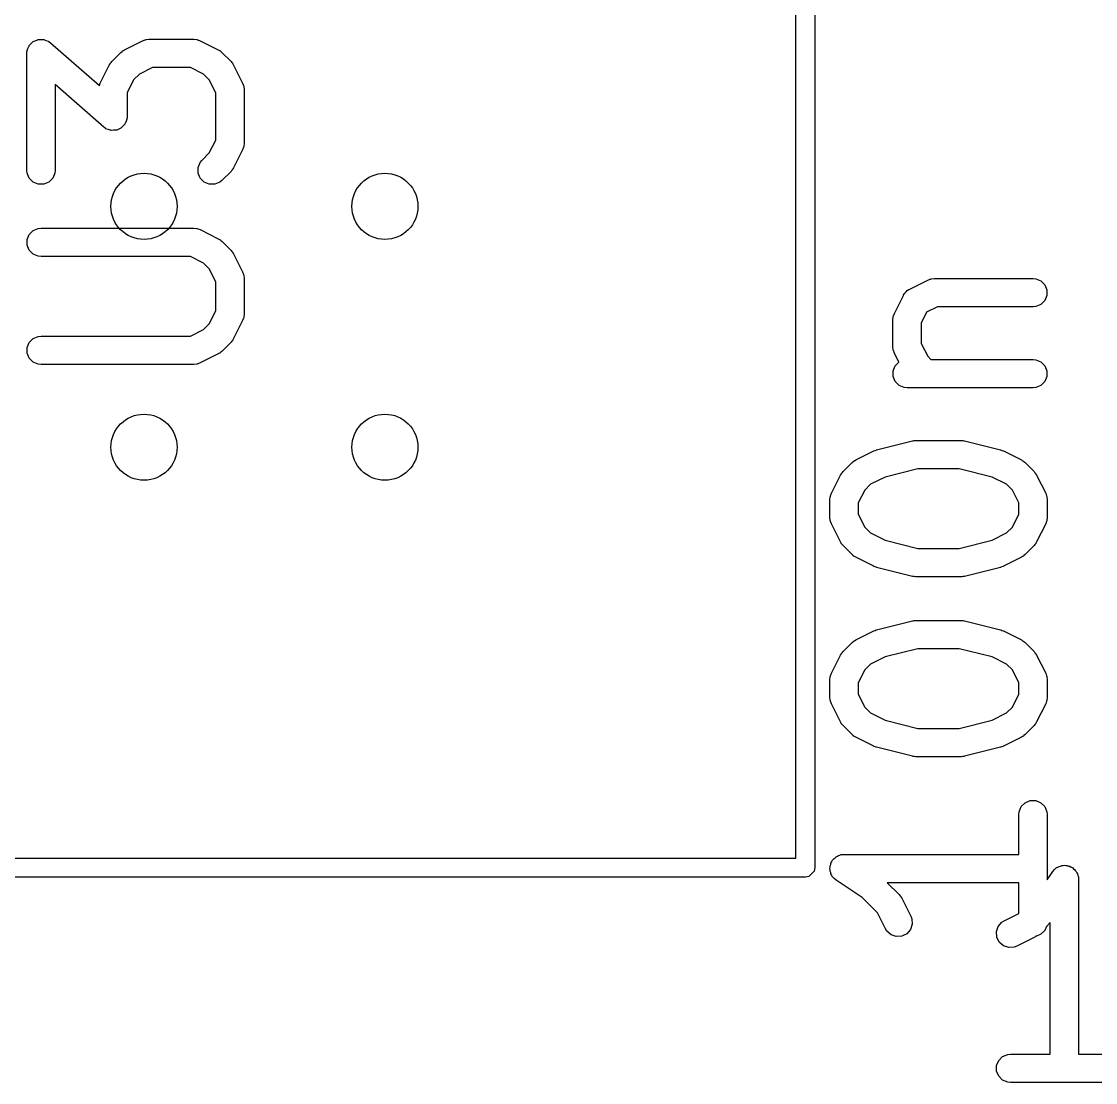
# Model space of a CAD drawing. Extents: x 0.58 to 7.69, y -5.21 to -0.56.
# Drawn here: x 4.2028 to 4.4266, y -1.9779 to -1.7567 of the extents above; entities that cross this region are included whole.
import ezdxf

# ---------------------------------------------------------------- set-up
doc = ezdxf.new("R2010")
doc.units = 0
doc.header["$MEASUREMENT"] = 0
doc.layers.add('BLACK', color=7, linetype='CONTINUOUS')

msp = doc.modelspace()

# ---------------------------------------------------------------- linework, layer by layer
at = {"layer": 'BLACK', "linetype": 'CONTINUOUS'}
for p, q in [((4.36811, -1.65748), (4.36811, -1.93307)), ((4.36417, -1.9311), (4.36417, -1.65945)), ((4.20477, -1.76143), (4.20508, -1.76106)), ((4.20508, -1.76106), (4.20517, -1.76102)), ((4.20517, -1.76102), (4.20524, -1.76095)), ((4.20524, -1.76095), (4.20569, -1.76077)), ((4.20569, -1.76077), (4.20612, -1.76055)), ((4.20612, -1.76055), (4.20621, -1.76055)), ((4.20621, -1.76055), (4.20631, -1.76051)), ((4.20631, -1.76051), (4.20679, -1.76051)), ((4.20679, -1.76051), (4.20726, -1.76048)), ((4.20726, -1.76048), (4.20736, -1.76051)), ((4.20736, -1.76051), (4.20746, -1.76051)), ((4.20746, -1.76051), (4.2079, -1.76069)), ((4.2079, -1.76069), (4.20836, -1.76085)), ((4.20836, -1.76085), (4.20847, -1.76093)), ((4.20847, -1.76093), (4.20852, -1.76095)), ((4.20852, -1.76095), (4.20858, -1.761)), ((4.20858, -1.761), (4.20883, -1.76118)), ((4.20883, -1.76118), (4.21904, -1.77012)), ((4.22431, -1.76264), (4.22806, -1.76076)), ((4.22806, -1.76076), (4.2286, -1.76056)), ((4.2286, -1.76056), (4.22871, -1.76055)), ((4.22871, -1.76055), (4.2288, -1.76051)), ((4.2288, -1.76051), (4.22938, -1.76045)), ((4.22938, -1.76045), (4.23875, -1.76045)), ((4.23875, -1.76045), (4.23933, -1.76051)), ((4.23933, -1.76051), (4.23943, -1.76055)), ((4.23943, -1.76055), (4.23953, -1.76056)), ((4.23953, -1.76056), (4.24007, -1.76076)), ((4.24007, -1.76076), (4.24382, -1.76264)), ((4.20393, -1.7634), (4.20396, -1.7631)), ((4.20393, -1.78778), (4.20393, -1.7634)), ((4.20395, -1.76302), (4.20397, -1.76297)), ((4.20396, -1.7631), (4.20395, -1.76302)), ((4.20397, -1.76297), (4.20399, -1.76283)), ((4.20399, -1.76283), (4.20417, -1.76239)), ((4.20417, -1.76239), (4.20432, -1.76193)), ((4.20432, -1.76193), (4.20439, -1.76186)), ((4.20439, -1.76186), (4.20443, -1.76176)), ((4.20443, -1.76176), (4.20477, -1.76143)), ((4.22167, -1.76507), (4.22354, -1.76319)), ((4.22354, -1.76319), (4.22377, -1.76301)), ((4.22377, -1.76301), (4.22382, -1.76295)), ((4.22382, -1.76295), (4.22391, -1.76289)), ((4.22391, -1.76289), (4.22399, -1.76282)), ((4.22399, -1.76282), (4.22406, -1.76279)), ((4.22406, -1.76279), (4.22431, -1.76264)), ((4.24382, -1.76264), (4.24407, -1.76279)), ((4.24407, -1.76279), (4.24414, -1.76282)), ((4.24414, -1.76282), (4.24422, -1.76289)), ((4.24422, -1.76289), (4.24431, -1.76295)), ((4.24431, -1.76295), (4.24436, -1.76301)), ((4.24436, -1.76301), (4.24459, -1.76319)), ((4.24459, -1.76319), (4.24647, -1.76507)), ((4.22111, -1.76583), (4.22127, -1.76559)), ((4.22127, -1.76559), (4.2213, -1.76551)), ((4.2213, -1.76551), (4.22137, -1.76543)), ((4.22137, -1.76543), (4.22142, -1.76534)), ((4.22142, -1.76534), (4.22148, -1.76529)), ((4.22148, -1.76529), (4.22167, -1.76507)), ((4.24647, -1.76507), (4.24665, -1.76529)), ((4.24665, -1.76529), (4.24671, -1.76534)), ((4.24671, -1.76534), (4.24677, -1.76543)), ((4.24677, -1.76543), (4.24683, -1.76551)), ((4.24683, -1.76551), (4.24686, -1.76559)), ((4.24686, -1.76559), (4.24702, -1.76583)), ((4.21924, -1.76958), (4.22111, -1.76583)), ((4.22738, -1.76771), (4.22618, -1.7689)), ((4.23008, -1.76636), (4.22738, -1.76771)), ((4.23806, -1.76636), (4.23008, -1.76636)), ((4.24075, -1.76771), (4.23806, -1.76636)), ((4.24195, -1.7689), (4.24075, -1.76771)), ((4.24702, -1.76583), (4.24889, -1.76958)), ((4.21994, -1.77875), (4.20984, -1.76991)), ((4.20984, -1.76991), (4.20984, -1.78778)), ((4.21904, -1.77012), (4.21924, -1.76958)), ((4.22618, -1.7689), (4.22483, -1.7716)), ((4.2433, -1.7716), (4.24195, -1.7689)), ((4.24889, -1.76958), (4.2491, -1.77012)), ((4.2491, -1.77012), (4.24911, -1.77023)), ((4.22483, -1.7716), (4.22483, -1.77653)), ((4.2433, -1.78146), (4.2433, -1.7716)), ((4.24911, -1.77023), (4.24915, -1.77033)), ((4.24915, -1.77033), (4.24921, -1.7709)), ((4.24921, -1.7709), (4.24921, -1.78215)), ((4.22483, -1.77653), (4.2248, -1.77683)), ((4.2248, -1.77683), (4.22481, -1.77691)), ((4.22019, -1.77893), (4.21994, -1.77875)), ((4.22024, -1.77898), (4.22019, -1.77893)), ((4.22029, -1.779), (4.22024, -1.77898)), ((4.22041, -1.77909), (4.22029, -1.779)), ((4.22086, -1.77924), (4.22041, -1.77909)), ((4.22352, -1.77898), (4.22308, -1.77917)), ((4.22359, -1.77891), (4.22352, -1.77898)), ((4.22368, -1.77887), (4.22359, -1.77891)), ((4.224, -1.77851), (4.22368, -1.77887)), ((4.22434, -1.77817), (4.224, -1.77851)), ((4.22437, -1.77808), (4.22434, -1.77817)), ((4.22444, -1.778), (4.22437, -1.77808)), ((4.22459, -1.77755), (4.22444, -1.778)), ((4.22478, -1.7771), (4.22459, -1.77755)), ((4.22479, -1.77696), (4.22478, -1.7771)), ((4.22481, -1.77691), (4.22479, -1.77696)), ((4.2213, -1.77942), (4.22086, -1.77924)), ((4.2214, -1.77942), (4.2213, -1.77942)), ((4.2215, -1.77946), (4.2214, -1.77942)), ((4.22198, -1.77942), (4.2215, -1.77946)), ((4.22246, -1.77942), (4.22198, -1.77942)), ((4.22255, -1.77939), (4.22246, -1.77942)), ((4.22265, -1.77938), (4.22255, -1.77939)), ((4.22308, -1.77917), (4.22265, -1.77938)), ((4.24195, -1.78415), (4.2433, -1.78146)), ((4.24889, -1.78347), (4.24702, -1.78722)), ((4.2491, -1.78293), (4.24889, -1.78347)), ((4.24911, -1.78283), (4.2491, -1.78293)), ((4.24915, -1.78273), (4.24911, -1.78283)), ((4.24921, -1.78215), (4.24915, -1.78273)), ((4.24005, -1.78614), (4.24042, -1.78569)), ((4.24042, -1.78569), (4.24195, -1.78415)), ((4.20399, -1.78835), (4.20393, -1.78778)), ((4.20984, -1.78778), (4.20978, -1.78835)), ((4.23961, -1.7872), (4.24005, -1.78614)), ((4.23961, -1.78835), (4.23961, -1.7872)), ((4.24647, -1.78799), (4.24459, -1.78986)), ((4.24665, -1.78776), (4.24647, -1.78799)), ((4.24671, -1.78771), (4.24665, -1.78776)), ((4.24677, -1.78762), (4.24671, -1.78771)), ((4.24683, -1.78754), (4.24677, -1.78762)), ((4.24686, -1.78747), (4.24683, -1.78754)), ((4.24702, -1.78722), (4.24686, -1.78747)), ((4.20443, -1.78942), (4.20399, -1.78835)), ((4.20524, -1.79023), (4.20443, -1.78942)), ((4.20631, -1.79067), (4.20524, -1.79023)), ((4.20852, -1.79023), (4.20746, -1.79067)), ((4.20934, -1.78942), (4.20852, -1.79023)), ((4.20978, -1.78835), (4.20934, -1.78942)), ((4.24005, -1.78942), (4.23961, -1.78835)), ((4.24086, -1.79023), (4.24005, -1.78942)), ((4.24193, -1.79067), (4.24086, -1.79023)), ((4.24414, -1.79023), (4.24308, -1.79067)), ((4.24459, -1.78986), (4.24414, -1.79023)), ((4.20746, -1.79067), (4.20631, -1.79067)), ((4.24308, -1.79067), (4.24193, -1.79067)), ((4.20399, -1.8022), (4.20443, -1.80113)), ((4.20443, -1.80113), (4.20524, -1.80032)), ((4.20524, -1.80032), (4.20631, -1.79988)), ((4.20631, -1.79988), (4.20688, -1.79982)), ((4.20688, -1.79982), (4.23875, -1.79982)), ((4.23875, -1.79982), (4.23933, -1.79988)), ((4.23933, -1.79988), (4.23943, -1.79992)), ((4.23943, -1.79992), (4.23953, -1.79993)), ((4.23953, -1.79993), (4.24007, -1.80013)), ((4.24007, -1.80013), (4.24382, -1.80201)), ((4.20399, -1.80335), (4.20399, -1.8022)), ((4.20443, -1.80442), (4.20399, -1.80335)), ((4.24382, -1.80201), (4.24407, -1.80216)), ((4.24407, -1.80216), (4.24414, -1.80219)), ((4.24414, -1.80219), (4.24422, -1.80226)), ((4.24422, -1.80226), (4.24431, -1.80232)), ((4.24431, -1.80232), (4.24436, -1.80238)), ((4.24436, -1.80238), (4.24459, -1.80256)), ((4.24459, -1.80256), (4.24647, -1.80444)), ((4.20524, -1.80523), (4.20443, -1.80442)), ((4.20631, -1.80567), (4.20524, -1.80523)), ((4.20688, -1.80573), (4.20631, -1.80567)), ((4.23806, -1.80573), (4.20688, -1.80573)), ((4.24075, -1.80708), (4.23806, -1.80573)), ((4.24647, -1.80444), (4.24665, -1.80466)), ((4.24665, -1.80466), (4.24671, -1.80471)), ((4.24671, -1.80471), (4.24677, -1.8048)), ((4.24677, -1.8048), (4.24683, -1.80488)), ((4.24683, -1.80488), (4.24686, -1.80496)), ((4.24686, -1.80496), (4.24702, -1.8052)), ((4.24702, -1.8052), (4.24889, -1.80895)), ((4.24195, -1.80827), (4.24075, -1.80708)), ((4.2433, -1.81097), (4.24195, -1.80827)), ((4.24889, -1.80895), (4.2491, -1.80949)), ((4.2491, -1.80949), (4.24911, -1.8096)), ((4.24911, -1.8096), (4.24915, -1.8097)), ((4.24915, -1.8097), (4.24921, -1.81027)), ((4.24921, -1.81027), (4.24921, -1.81777)), ((4.39163, -1.81063), (4.39217, -1.81043)), ((4.39217, -1.81043), (4.39228, -1.81042)), ((4.39228, -1.81042), (4.39238, -1.81038)), ((4.39238, -1.81038), (4.39295, -1.81032)), ((4.39295, -1.81032), (4.41358, -1.81032)), ((4.41358, -1.81032), (4.41415, -1.81038)), ((4.41415, -1.81038), (4.41522, -1.81082)), ((4.2433, -1.81708), (4.2433, -1.81097)), ((4.38739, -1.81282), (4.38768, -1.81263)), ((4.38768, -1.81263), (4.38774, -1.81258)), ((4.38774, -1.81258), (4.38779, -1.81257)), ((4.38779, -1.81257), (4.38788, -1.81251)), ((4.38788, -1.81251), (4.39163, -1.81063)), ((4.41522, -1.81082), (4.41603, -1.81163)), ((4.41603, -1.81163), (4.41647, -1.8127)), ((4.41647, -1.8127), (4.41647, -1.81385)), ((4.38469, -1.81758), (4.38656, -1.81383)), ((4.38656, -1.81383), (4.38662, -1.81373)), ((4.38662, -1.81373), (4.38664, -1.81369)), ((4.38664, -1.81369), (4.38669, -1.81363)), ((4.38669, -1.81363), (4.38687, -1.81334)), ((4.38687, -1.81334), (4.38715, -1.8131)), ((4.38715, -1.8131), (4.38739, -1.81282)), ((4.41603, -1.81491), (4.41522, -1.81573)), ((4.41647, -1.81385), (4.41603, -1.81491)), ((4.24195, -1.81977), (4.2433, -1.81708)), ((4.39365, -1.81623), (4.3914, -1.81735)), ((4.41358, -1.81623), (4.39365, -1.81623)), ((4.41415, -1.81617), (4.41358, -1.81623)), ((4.41522, -1.81573), (4.41415, -1.81617)), ((4.24889, -1.81909), (4.24702, -1.82284)), ((4.2491, -1.81855), (4.24889, -1.81909)), ((4.24911, -1.81845), (4.2491, -1.81855)), ((4.24915, -1.81835), (4.24911, -1.81845)), ((4.24921, -1.81777), (4.24915, -1.81835)), ((4.38438, -1.8189), (4.38443, -1.81832)), ((4.38438, -1.82452), (4.38438, -1.8189)), ((4.38443, -1.81832), (4.38447, -1.81822)), ((4.38447, -1.81822), (4.38448, -1.81812)), ((4.38448, -1.81812), (4.38469, -1.81758)), ((4.3914, -1.81735), (4.39028, -1.81959)), ((4.23806, -1.82232), (4.24075, -1.82097)), ((4.24075, -1.82097), (4.24195, -1.81977)), ((4.39028, -1.81959), (4.39028, -1.82382)), ((4.20399, -1.8247), (4.20443, -1.82363)), ((4.20443, -1.82363), (4.20524, -1.82282)), ((4.20524, -1.82282), (4.20631, -1.82238)), ((4.20631, -1.82238), (4.20688, -1.82232)), ((4.20688, -1.82232), (4.23806, -1.82232)), ((4.24647, -1.82361), (4.24459, -1.82549)), ((4.24665, -1.82338), (4.24647, -1.82361)), ((4.24671, -1.82333), (4.24665, -1.82338)), ((4.24677, -1.82324), (4.24671, -1.82333)), ((4.24683, -1.82316), (4.24677, -1.82324)), ((4.24686, -1.82309), (4.24683, -1.82316)), ((4.24702, -1.82284), (4.24686, -1.82309)), ((4.39028, -1.82382), (4.39163, -1.82652)), ((4.20399, -1.82585), (4.20399, -1.8247)), ((4.20443, -1.82691), (4.20399, -1.82585)), ((4.24382, -1.82604), (4.24007, -1.82791)), ((4.24407, -1.82588), (4.24382, -1.82604)), ((4.24414, -1.82585), (4.24407, -1.82588)), ((4.24422, -1.82579), (4.24414, -1.82585)), ((4.24431, -1.82573), (4.24422, -1.82579)), ((4.24436, -1.82567), (4.24431, -1.82573)), ((4.24459, -1.82549), (4.24436, -1.82567)), ((4.38443, -1.8251), (4.38438, -1.82452)), ((4.38447, -1.8252), (4.38443, -1.8251)), ((4.38448, -1.8253), (4.38447, -1.8252)), ((4.38469, -1.82584), (4.38448, -1.8253)), ((4.38564, -1.82774), (4.38469, -1.82584)), ((4.20524, -1.82773), (4.20443, -1.82691)), ((4.20631, -1.82817), (4.20524, -1.82773)), ((4.20688, -1.82822), (4.20631, -1.82817)), ((4.23875, -1.82822), (4.20688, -1.82822)), ((4.23933, -1.82817), (4.23875, -1.82822)), ((4.23943, -1.82813), (4.23933, -1.82817)), ((4.23953, -1.82812), (4.23943, -1.82813)), ((4.24007, -1.82791), (4.23953, -1.82812)), ((4.38487, -1.82851), (4.38564, -1.82774)), ((4.39163, -1.82652), (4.3923, -1.82719)), ((4.3923, -1.82719), (4.41358, -1.82719)), ((4.41358, -1.82719), (4.41415, -1.82725)), ((4.41415, -1.82725), (4.41522, -1.82769)), ((4.41522, -1.82769), (4.41603, -1.82851)), ((4.38443, -1.82957), (4.38487, -1.82851)), ((4.38443, -1.83072), (4.38443, -1.82957)), ((4.41603, -1.82851), (4.41647, -1.82957)), ((4.41647, -1.82957), (4.41647, -1.83072)), ((4.38487, -1.83179), (4.38443, -1.83072)), ((4.38569, -1.8326), (4.38487, -1.83179)), ((4.38675, -1.83304), (4.38569, -1.8326)), ((4.41522, -1.8326), (4.41415, -1.83304)), ((4.41603, -1.83179), (4.41522, -1.8326)), ((4.41647, -1.83072), (4.41603, -1.83179)), ((4.38733, -1.8331), (4.38675, -1.83304)), ((4.41358, -1.8331), (4.38733, -1.8331)), ((4.41415, -1.83304), (4.41358, -1.8331)), ((4.37663, -1.84813), (4.38038, -1.84625)), ((4.38038, -1.84625), (4.38043, -1.84624)), ((4.38043, -1.84624), (4.38044, -1.84622)), ((4.38044, -1.84622), (4.38068, -1.84614)), ((4.38068, -1.84614), (4.38092, -1.84605)), ((4.38092, -1.84605), (4.38095, -1.84604)), ((4.38095, -1.84604), (4.38099, -1.84603)), ((4.38099, -1.84603), (4.38849, -1.84415)), ((4.38849, -1.84415), (4.38859, -1.84414)), ((4.38859, -1.84414), (4.38863, -1.84412)), ((4.38863, -1.84412), (4.38884, -1.8441)), ((4.38884, -1.8441), (4.38906, -1.84407)), ((4.38906, -1.84407), (4.3891, -1.84408)), ((4.3891, -1.84408), (4.3892, -1.84407)), ((4.3892, -1.84407), (4.39858, -1.84407)), ((4.39858, -1.84407), (4.39868, -1.84408)), ((4.39868, -1.84408), (4.39872, -1.84407)), ((4.39872, -1.84407), (4.39894, -1.8441)), ((4.39894, -1.8441), (4.39915, -1.84412)), ((4.39915, -1.84412), (4.39919, -1.84414)), ((4.39919, -1.84414), (4.39929, -1.84415)), ((4.39929, -1.84415), (4.40679, -1.84603)), ((4.40679, -1.84603), (4.40684, -1.84604)), ((4.40684, -1.84604), (4.40686, -1.84605)), ((4.40686, -1.84605), (4.4071, -1.84614)), ((4.4071, -1.84614), (4.40734, -1.84622)), ((4.40734, -1.84622), (4.40735, -1.84624)), ((4.40735, -1.84624), (4.4074, -1.84625)), ((4.4074, -1.84625), (4.41115, -1.84813)), ((4.37587, -1.84868), (4.37609, -1.84849)), ((4.37609, -1.84849), (4.37614, -1.84844)), ((4.37614, -1.84844), (4.37623, -1.84838)), ((4.37623, -1.84838), (4.37631, -1.84831)), ((4.37631, -1.84831), (4.37639, -1.84828)), ((4.37639, -1.84828), (4.37663, -1.84813)), ((4.41115, -1.84813), (4.41139, -1.84828)), ((4.41139, -1.84828), (4.41147, -1.84831)), ((4.41147, -1.84831), (4.41155, -1.84838)), ((4.41155, -1.84838), (4.41164, -1.84844)), ((4.41164, -1.84844), (4.41169, -1.84849)), ((4.41169, -1.84849), (4.41191, -1.84868)), ((4.37381, -1.85078), (4.37399, -1.85056)), ((4.37399, -1.85056), (4.37587, -1.84868)), ((4.38957, -1.84997), (4.38274, -1.85168)), ((4.39821, -1.84997), (4.38957, -1.84997)), ((4.40505, -1.85168), (4.39821, -1.84997)), ((4.41191, -1.84868), (4.41379, -1.85056)), ((4.41379, -1.85056), (4.41397, -1.85078)), ((4.37156, -1.85507), (4.37344, -1.85132)), ((4.37344, -1.85132), (4.3736, -1.85107)), ((4.3736, -1.85107), (4.37363, -1.851)), ((4.37363, -1.851), (4.37369, -1.85092)), ((4.37369, -1.85092), (4.37375, -1.85083)), ((4.37375, -1.85083), (4.37381, -1.85078)), ((4.38274, -1.85168), (4.3797, -1.8532)), ((4.40808, -1.8532), (4.40505, -1.85168)), ((4.41397, -1.85078), (4.41403, -1.85083)), ((4.41403, -1.85083), (4.41409, -1.85092)), ((4.41409, -1.85092), (4.41416, -1.851)), ((4.41416, -1.851), (4.41419, -1.85107)), ((4.41419, -1.85107), (4.41434, -1.85132)), ((4.41434, -1.85132), (4.41622, -1.85507)), ((4.37136, -1.85561), (4.37156, -1.85507)), ((4.37851, -1.85439), (4.37716, -1.85709)), ((4.3797, -1.8532), (4.37851, -1.85439)), ((4.40927, -1.85439), (4.40808, -1.8532)), ((4.41062, -1.85709), (4.40927, -1.85439)), ((4.41622, -1.85507), (4.41642, -1.85561)), ((4.37125, -1.85639), (4.37131, -1.85582)), ((4.37125, -1.86014), (4.37125, -1.85639)), ((4.37131, -1.85582), (4.37135, -1.85572)), ((4.37135, -1.85572), (4.37136, -1.85561)), ((4.37716, -1.85709), (4.37716, -1.85945)), ((4.41062, -1.85945), (4.41062, -1.85709)), ((4.41642, -1.85561), (4.41643, -1.85572)), ((4.41643, -1.85572), (4.41647, -1.85582)), ((4.41647, -1.85582), (4.41653, -1.85639)), ((4.41653, -1.85639), (4.41653, -1.86014)), ((4.37716, -1.85945), (4.37851, -1.86214)), ((4.40927, -1.86214), (4.41062, -1.85945)), ((4.37131, -1.86072), (4.37125, -1.86014)), ((4.37135, -1.86082), (4.37131, -1.86072)), ((4.37136, -1.86092), (4.37135, -1.86082)), ((4.37156, -1.86146), (4.37136, -1.86092)), ((4.37344, -1.86521), (4.37156, -1.86146)), ((4.41622, -1.86146), (4.41434, -1.86521)), ((4.41642, -1.86092), (4.41622, -1.86146)), ((4.41643, -1.86082), (4.41642, -1.86092)), ((4.41647, -1.86072), (4.41643, -1.86082)), ((4.41653, -1.86014), (4.41647, -1.86072)), ((4.37851, -1.86214), (4.3797, -1.86334)), ((4.3797, -1.86334), (4.38274, -1.86486)), ((4.40505, -1.86486), (4.40808, -1.86334)), ((4.40808, -1.86334), (4.40927, -1.86214)), ((4.3736, -1.86546), (4.37344, -1.86521)), ((4.37363, -1.86553), (4.3736, -1.86546)), ((4.37369, -1.86561), (4.37363, -1.86553)), ((4.37375, -1.8657), (4.37369, -1.86561)), ((4.37381, -1.86575), (4.37375, -1.8657)), ((4.37399, -1.86598), (4.37381, -1.86575)), ((4.37587, -1.86785), (4.37399, -1.86598)), ((4.38274, -1.86486), (4.38957, -1.86656)), ((4.39821, -1.86656), (4.40505, -1.86486)), ((4.41379, -1.86598), (4.41191, -1.86785)), ((4.41397, -1.86575), (4.41379, -1.86598)), ((4.41403, -1.8657), (4.41397, -1.86575)), ((4.41409, -1.86561), (4.41403, -1.8657)), ((4.41416, -1.86553), (4.41409, -1.86561)), ((4.41419, -1.86546), (4.41416, -1.86553)), ((4.41434, -1.86521), (4.41419, -1.86546)), ((4.37609, -1.86804), (4.37587, -1.86785)), ((4.37614, -1.8681), (4.37609, -1.86804)), ((4.37623, -1.86816), (4.37614, -1.8681)), ((4.37631, -1.86822), (4.37623, -1.86816)), ((4.37639, -1.86825), (4.37631, -1.86822)), ((4.37663, -1.86841), (4.37639, -1.86825)), ((4.38038, -1.87028), (4.37663, -1.86841)), ((4.38957, -1.86656), (4.39821, -1.86656)), ((4.41115, -1.86841), (4.4074, -1.87028)), ((4.41139, -1.86825), (4.41115, -1.86841)), ((4.41147, -1.86822), (4.41139, -1.86825)), ((4.41155, -1.86816), (4.41147, -1.86822)), ((4.41164, -1.8681), (4.41155, -1.86816)), ((4.41169, -1.86804), (4.41164, -1.8681)), ((4.41191, -1.86785), (4.41169, -1.86804)), ((4.38043, -1.8703), (4.38038, -1.87028)), ((4.38044, -1.87031), (4.38043, -1.8703)), ((4.38068, -1.8704), (4.38044, -1.87031)), ((4.38092, -1.87049), (4.38068, -1.8704)), ((4.38095, -1.87049), (4.38092, -1.87049)), ((4.38099, -1.87051), (4.38095, -1.87049)), ((4.38849, -1.87238), (4.38099, -1.87051)), ((4.40679, -1.87051), (4.39929, -1.87238)), ((4.40684, -1.87049), (4.40679, -1.87051)), ((4.40686, -1.87049), (4.40684, -1.87049)), ((4.4071, -1.8704), (4.40686, -1.87049)), ((4.40734, -1.87031), (4.4071, -1.8704)), ((4.40735, -1.8703), (4.40734, -1.87031)), ((4.4074, -1.87028), (4.40735, -1.8703)), ((4.38859, -1.8724), (4.38849, -1.87238)), ((4.38863, -1.87241), (4.38859, -1.8724)), ((4.38884, -1.87243), (4.38863, -1.87241)), ((4.38906, -1.87247), (4.38884, -1.87243)), ((4.3891, -1.87246), (4.38906, -1.87247)), ((4.3892, -1.87247), (4.3891, -1.87246)), ((4.39858, -1.87247), (4.3892, -1.87247)), ((4.39868, -1.87246), (4.39858, -1.87247)), ((4.39872, -1.87247), (4.39868, -1.87246)), ((4.39894, -1.87243), (4.39872, -1.87247)), ((4.39915, -1.87241), (4.39894, -1.87243)), ((4.39919, -1.8724), (4.39915, -1.87241)), ((4.39929, -1.87238), (4.39919, -1.8724)), ((4.38099, -1.88352), (4.38849, -1.88165)), ((4.38849, -1.88165), (4.38859, -1.88163)), ((4.38859, -1.88163), (4.38863, -1.88162)), ((4.38863, -1.88162), (4.38884, -1.8816)), ((4.38884, -1.8816), (4.38906, -1.88157)), ((4.38906, -1.88157), (4.3891, -1.88157)), ((4.3891, -1.88157), (4.3892, -1.88156)), ((4.3892, -1.88156), (4.39858, -1.88156)), ((4.39858, -1.88156), (4.39868, -1.88157)), ((4.39868, -1.88157), (4.39872, -1.88157)), ((4.39872, -1.88157), (4.39894, -1.8816)), ((4.39894, -1.8816), (4.39915, -1.88162)), ((4.39915, -1.88162), (4.39919, -1.88163)), ((4.39919, -1.88163), (4.39929, -1.88165)), ((4.39929, -1.88165), (4.40679, -1.88352)), ((4.37663, -1.88562), (4.38038, -1.88375)), ((4.38038, -1.88375), (4.38043, -1.88373)), ((4.38043, -1.88373), (4.38044, -1.88372)), ((4.38044, -1.88372), (4.38068, -1.88363)), ((4.38068, -1.88363), (4.38092, -1.88354)), ((4.38092, -1.88354), (4.38095, -1.88354)), ((4.38095, -1.88354), (4.38099, -1.88352)), ((4.40679, -1.88352), (4.40684, -1.88354)), ((4.40684, -1.88354), (4.40686, -1.88354)), ((4.40686, -1.88354), (4.4071, -1.88363)), ((4.4071, -1.88363), (4.40734, -1.88372)), ((4.40734, -1.88372), (4.40735, -1.88373)), ((4.40735, -1.88373), (4.4074, -1.88375)), ((4.4074, -1.88375), (4.41115, -1.88562)), ((4.37399, -1.88805), (4.37587, -1.88618)), ((4.37587, -1.88618), (4.37609, -1.88599)), ((4.37609, -1.88599), (4.37614, -1.88593)), ((4.37614, -1.88593), (4.37623, -1.88588)), ((4.37623, -1.88588), (4.37631, -1.88581)), ((4.37631, -1.88581), (4.37639, -1.88578)), ((4.37639, -1.88578), (4.37663, -1.88562)), ((4.41115, -1.88562), (4.41139, -1.88578)), ((4.41139, -1.88578), (4.41147, -1.88581)), ((4.41147, -1.88581), (4.41155, -1.88588)), ((4.41155, -1.88588), (4.41164, -1.88593)), ((4.41164, -1.88593), (4.41169, -1.88599)), ((4.41169, -1.88599), (4.41191, -1.88618)), ((4.41191, -1.88618), (4.41379, -1.88805)), ((4.37344, -1.88882), (4.3736, -1.88857)), ((4.3736, -1.88857), (4.37363, -1.8885)), ((4.37363, -1.8885), (4.37369, -1.88842)), ((4.37369, -1.88842), (4.37375, -1.88833)), ((4.37375, -1.88833), (4.37381, -1.88828)), ((4.37381, -1.88828), (4.37399, -1.88805)), ((4.38957, -1.88747), (4.38274, -1.88918)), ((4.39821, -1.88747), (4.38957, -1.88747)), ((4.40505, -1.88918), (4.39821, -1.88747)), ((4.41379, -1.88805), (4.41397, -1.88828)), ((4.41397, -1.88828), (4.41403, -1.88833)), ((4.41403, -1.88833), (4.41409, -1.88842)), ((4.41409, -1.88842), (4.41416, -1.8885)), ((4.41416, -1.8885), (4.41419, -1.88857)), ((4.41419, -1.88857), (4.41434, -1.88882)), ((4.37156, -1.89257), (4.37344, -1.88882)), ((4.3797, -1.89069), (4.37851, -1.89189)), ((4.38274, -1.88918), (4.3797, -1.89069)), ((4.40808, -1.89069), (4.40505, -1.88918)), ((4.40927, -1.89189), (4.40808, -1.89069)), ((4.41434, -1.88882), (4.41622, -1.89257)), ((4.37131, -1.89331), (4.37135, -1.89321)), ((4.37135, -1.89321), (4.37136, -1.89311)), ((4.37136, -1.89311), (4.37156, -1.89257)), ((4.37851, -1.89189), (4.37716, -1.89459)), ((4.41062, -1.89459), (4.40927, -1.89189)), ((4.41622, -1.89257), (4.41642, -1.89311)), ((4.41642, -1.89311), (4.41643, -1.89321)), ((4.41643, -1.89321), (4.41647, -1.89331)), ((4.37125, -1.89389), (4.37131, -1.89331)), ((4.37125, -1.89764), (4.37125, -1.89389)), ((4.37716, -1.89459), (4.37716, -1.89694)), ((4.41062, -1.89694), (4.41062, -1.89459)), ((4.41647, -1.89331), (4.41653, -1.89389)), ((4.41653, -1.89389), (4.41653, -1.89764)), ((4.37131, -1.89821), (4.37125, -1.89764)), ((4.37716, -1.89694), (4.37851, -1.89964)), ((4.40927, -1.89964), (4.41062, -1.89694)), ((4.41653, -1.89764), (4.41647, -1.89821)), ((4.37135, -1.89831), (4.37131, -1.89821)), ((4.37136, -1.89842), (4.37135, -1.89831)), ((4.37156, -1.89896), (4.37136, -1.89842)), ((4.37344, -1.90271), (4.37156, -1.89896)), ((4.37851, -1.89964), (4.3797, -1.90084)), ((4.40808, -1.90084), (4.40927, -1.89964)), ((4.41622, -1.89896), (4.41434, -1.90271)), ((4.41642, -1.89842), (4.41622, -1.89896)), ((4.41643, -1.89831), (4.41642, -1.89842)), ((4.41647, -1.89821), (4.41643, -1.89831)), ((4.3797, -1.90084), (4.38274, -1.90235)), ((4.40505, -1.90235), (4.40808, -1.90084)), ((4.3736, -1.90296), (4.37344, -1.90271)), ((4.37363, -1.90303), (4.3736, -1.90296)), ((4.37369, -1.90311), (4.37363, -1.90303)), ((4.37375, -1.9032), (4.37369, -1.90311)), ((4.37381, -1.90325), (4.37375, -1.9032)), ((4.37399, -1.90348), (4.37381, -1.90325)), ((4.37587, -1.90535), (4.37399, -1.90348)), ((4.38274, -1.90235), (4.38957, -1.90406)), ((4.38957, -1.90406), (4.39821, -1.90406)), ((4.39821, -1.90406), (4.40505, -1.90235)), ((4.41379, -1.90348), (4.41191, -1.90535)), ((4.41397, -1.90325), (4.41379, -1.90348)), ((4.41403, -1.9032), (4.41397, -1.90325)), ((4.41409, -1.90311), (4.41403, -1.9032)), ((4.41416, -1.90303), (4.41409, -1.90311)), ((4.41419, -1.90296), (4.41416, -1.90303)), ((4.41434, -1.90271), (4.41419, -1.90296)), ((4.37609, -1.90554), (4.37587, -1.90535)), ((4.37614, -1.90559), (4.37609, -1.90554)), ((4.37623, -1.90565), (4.37614, -1.90559)), ((4.37631, -1.90572), (4.37623, -1.90565)), ((4.37639, -1.90575), (4.37631, -1.90572)), ((4.37663, -1.9059), (4.37639, -1.90575)), ((4.38038, -1.90778), (4.37663, -1.9059)), ((4.41115, -1.9059), (4.4074, -1.90778)), ((4.41139, -1.90575), (4.41115, -1.9059)), ((4.41147, -1.90572), (4.41139, -1.90575)), ((4.41155, -1.90565), (4.41147, -1.90572)), ((4.41164, -1.90559), (4.41155, -1.90565)), ((4.41169, -1.90554), (4.41164, -1.90559)), ((4.41191, -1.90535), (4.41169, -1.90554)), ((4.38043, -1.90779), (4.38038, -1.90778)), ((4.38044, -1.90781), (4.38043, -1.90779)), ((4.38068, -1.90789), (4.38044, -1.90781)), ((4.38092, -1.90798), (4.38068, -1.90789)), ((4.38095, -1.90799), (4.38092, -1.90798)), ((4.38099, -1.908), (4.38095, -1.90799)), ((4.38849, -1.90988), (4.38099, -1.908)), ((4.40679, -1.908), (4.39929, -1.90988)), ((4.40684, -1.90799), (4.40679, -1.908)), ((4.40686, -1.90798), (4.40684, -1.90799)), ((4.4071, -1.90789), (4.40686, -1.90798)), ((4.40734, -1.90781), (4.4071, -1.90789)), ((4.40735, -1.90779), (4.40734, -1.90781)), ((4.4074, -1.90778), (4.40735, -1.90779)), ((4.38859, -1.90989), (4.38849, -1.90988)), ((4.38863, -1.90991), (4.38859, -1.90989)), ((4.38884, -1.90993), (4.38863, -1.90991)), ((4.38906, -1.90996), (4.38884, -1.90993)), ((4.3891, -1.90995), (4.38906, -1.90996)), ((4.3892, -1.90996), (4.3891, -1.90995)), ((4.39858, -1.90996), (4.3892, -1.90996)), ((4.39868, -1.90995), (4.39858, -1.90996)), ((4.39872, -1.90996), (4.39868, -1.90995)), ((4.39894, -1.90993), (4.39872, -1.90996)), ((4.39915, -1.90991), (4.39894, -1.90993)), ((4.39919, -1.90989), (4.39915, -1.90991)), ((4.39929, -1.90988), (4.39919, -1.90989)), ((4.41112, -1.92037), (4.41194, -1.91955)), ((4.41194, -1.91955), (4.413, -1.91911)), ((4.413, -1.91911), (4.41415, -1.91911)), ((4.41415, -1.91911), (4.41522, -1.91955)), ((4.41522, -1.91955), (4.41603, -1.92037)), ((4.41062, -1.92201), (4.41068, -1.92143)), ((4.41062, -1.93031), (4.41062, -1.92201)), ((4.41068, -1.92143), (4.41112, -1.92037)), ((4.41603, -1.92037), (4.41647, -1.92143)), ((4.41647, -1.92143), (4.41653, -1.92201)), ((4.41653, -1.92201), (4.41653, -1.93562)), ((4.13074, -1.9311), (4.36417, -1.9311)), ((4.37195, -1.93141), (4.37212, -1.93117)), ((4.37212, -1.93117), (4.37236, -1.93101)), ((4.37236, -1.93101), (4.37256, -1.9308)), ((4.37256, -1.9308), (4.37283, -1.93069)), ((4.37283, -1.93069), (4.37307, -1.93053)), ((4.37307, -1.93053), (4.37336, -1.93047)), ((4.37336, -1.93047), (4.37363, -1.93036)), ((4.37363, -1.93036), (4.3742, -1.93031)), ((4.3742, -1.93031), (4.3742, -1.93031)), ((4.3742, -1.93031), (4.3742, -1.93031)), ((4.3742, -1.93031), (4.37421, -1.93031)), ((4.37421, -1.93031), (4.41062, -1.93031)), ((4.36811, -1.93307), (4.36796, -1.93382)), ((4.37125, -1.93326), (4.37131, -1.93297)), ((4.37131, -1.93355), (4.37125, -1.93326)), ((4.37131, -1.93268), (4.37142, -1.93241)), ((4.37131, -1.93297), (4.37131, -1.93268)), ((4.37131, -1.93383), (4.37131, -1.93355)), ((4.37142, -1.93241), (4.37148, -1.93213)), ((4.37148, -1.93213), (4.37164, -1.93189)), ((4.37164, -1.93189), (4.37175, -1.93162)), ((4.37175, -1.93162), (4.37195, -1.93141)), ((4.41768, -1.93389), (4.41804, -1.93345)), ((4.41804, -1.93345), (4.41829, -1.93328)), ((4.41829, -1.93328), (4.41849, -1.93308)), ((4.41849, -1.93308), (4.41876, -1.93297)), ((4.41876, -1.93297), (4.419, -1.93281)), ((4.419, -1.93281), (4.41929, -1.93275)), ((4.41929, -1.93275), (4.41956, -1.93264)), ((4.41956, -1.93264), (4.41985, -1.93264)), ((4.41985, -1.93264), (4.42013, -1.93258)), ((4.42013, -1.93258), (4.42042, -1.93264)), ((4.42042, -1.93264), (4.42071, -1.93264)), ((4.42071, -1.93264), (4.42098, -1.93275)), ((4.42098, -1.93275), (4.42126, -1.9328)), ((4.42126, -1.9328), (4.42151, -1.93297)), ((4.42151, -1.93297), (4.42178, -1.93308)), ((4.42178, -1.93308), (4.42198, -1.93328)), ((4.42198, -1.93328), (4.42222, -1.93344)), ((4.42222, -1.93344), (4.42238, -1.93369)), ((4.36614, -1.93504), (4.12992, -1.93504)), ((4.3669, -1.93489), (4.36614, -1.93504)), ((4.36796, -1.93382), (4.3669, -1.93489)), ((4.37142, -1.9341), (4.37131, -1.93383)), ((4.37148, -1.93439), (4.37142, -1.9341)), ((4.37164, -1.93463), (4.37148, -1.93439)), ((4.37175, -1.9349), (4.37164, -1.93463)), ((4.37196, -1.93511), (4.37175, -1.9349)), ((4.37212, -1.93535), (4.37196, -1.93511)), ((4.37256, -1.93571), (4.37212, -1.93535)), ((4.37257, -1.93571), (4.37256, -1.93571)), ((4.37256, -1.93571), (4.37256, -1.93571)), ((4.37257, -1.93572), (4.37257, -1.93571)), ((4.37795, -1.9393), (4.37257, -1.93572)), ((4.41653, -1.93562), (4.41768, -1.93389)), ((4.41768, -1.93389), (4.41768, -1.93389)), ((4.41768, -1.93389), (4.41768, -1.93389)), ((4.41768, -1.93389), (4.41768, -1.93389)), ((4.42238, -1.93369), (4.42259, -1.93389)), ((4.42259, -1.93389), (4.4227, -1.93416)), ((4.4227, -1.93416), (4.42286, -1.9344)), ((4.42286, -1.9344), (4.42292, -1.93469)), ((4.42292, -1.93469), (4.42303, -1.93496)), ((4.42303, -1.93496), (4.42309, -1.93553)), ((4.42309, -1.93553), (4.42309, -1.93553)), ((4.42309, -1.93553), (4.42309, -1.93553)), ((4.42309, -1.93553), (4.42309, -1.93553)), ((4.42309, -1.93553), (4.42309, -1.97195)), ((4.41062, -1.93621), (4.38321, -1.93621)), ((4.38321, -1.93621), (4.38567, -1.93867)), ((4.41062, -1.94261), (4.41062, -1.93621)), ((4.38115, -1.94251), (4.37795, -1.9393)), ((4.38567, -1.93867), (4.38585, -1.9389)), ((4.38585, -1.9389), (4.38591, -1.93895)), ((4.38591, -1.93895), (4.38597, -1.93904)), ((4.38597, -1.93904), (4.38603, -1.93912)), ((4.38603, -1.93912), (4.38606, -1.93919)), ((4.38606, -1.93919), (4.38622, -1.93944)), ((4.38622, -1.93944), (4.3881, -1.94319)), ((4.38281, -1.94583), (4.38115, -1.94251)), ((4.3881, -1.94319), (4.3883, -1.94373)), ((4.3883, -1.94373), (4.38838, -1.94488)), ((4.40632, -1.94532), (4.40708, -1.94445)), ((4.40708, -1.94445), (4.40757, -1.94414)), ((4.40757, -1.94414), (4.41062, -1.94261)), ((4.41718, -1.94454), (4.41636, -1.94536)), ((4.41718, -1.97195), (4.41718, -1.94454)), ((4.38312, -1.94632), (4.38281, -1.94583)), ((4.38399, -1.94707), (4.38312, -1.94632)), ((4.38726, -1.94684), (4.38623, -1.94735)), ((4.38802, -1.94597), (4.38726, -1.94684)), ((4.38838, -1.94488), (4.38802, -1.94597)), ((4.40596, -1.94641), (4.40632, -1.94532)), ((4.40604, -1.94756), (4.40596, -1.94641)), ((4.41522, -1.94696), (4.4143, -1.94734)), ((4.41603, -1.94615), (4.41522, -1.94696)), ((4.41636, -1.94536), (4.41603, -1.94615)), ((4.38508, -1.94744), (4.38399, -1.94707)), ((4.38623, -1.94735), (4.38508, -1.94744)), ((4.40655, -1.94859), (4.40604, -1.94756)), ((4.40742, -1.94935), (4.40655, -1.94859)), ((4.41396, -1.94755), (4.41021, -1.94942)), ((4.4142, -1.94739), (4.41396, -1.94755)), ((4.41428, -1.94736), (4.4142, -1.94739)), ((4.4143, -1.94734), (4.41428, -1.94736)), ((4.40852, -1.94971), (4.40742, -1.94935)), ((4.40967, -1.94963), (4.40852, -1.94971)), ((4.41021, -1.94942), (4.40967, -1.94963)), ((4.40599, -1.97433), (4.40643, -1.97326)), ((4.40643, -1.97326), (4.40725, -1.97245)), ((4.40725, -1.97245), (4.40831, -1.97201)), ((4.40831, -1.97201), (4.40889, -1.97195)), ((4.40889, -1.97195), (4.41718, -1.97195)), ((4.42309, -1.97195), (4.43138, -1.97195)), ((4.40599, -1.97548), (4.40599, -1.97433)), ((4.40643, -1.97654), (4.40599, -1.97548)), ((4.40725, -1.97736), (4.40643, -1.97654)), ((4.40831, -1.9778), (4.40725, -1.97736)), ((4.40889, -1.97786), (4.40831, -1.9778)), ((4.43138, -1.97786), (4.40889, -1.97786))]:
    msp.add_line(p, q, dxfattribs=at)
at = {"layer": 'BLACK'}
for centre in [(4.22835, -1.79528), (4.27854, -1.79528), (4.22835, -1.84547), (4.27854, -1.84547)]:
    msp.add_circle(centre, 0.00689, dxfattribs=at)

doc.saveas('drawing.dxf')
